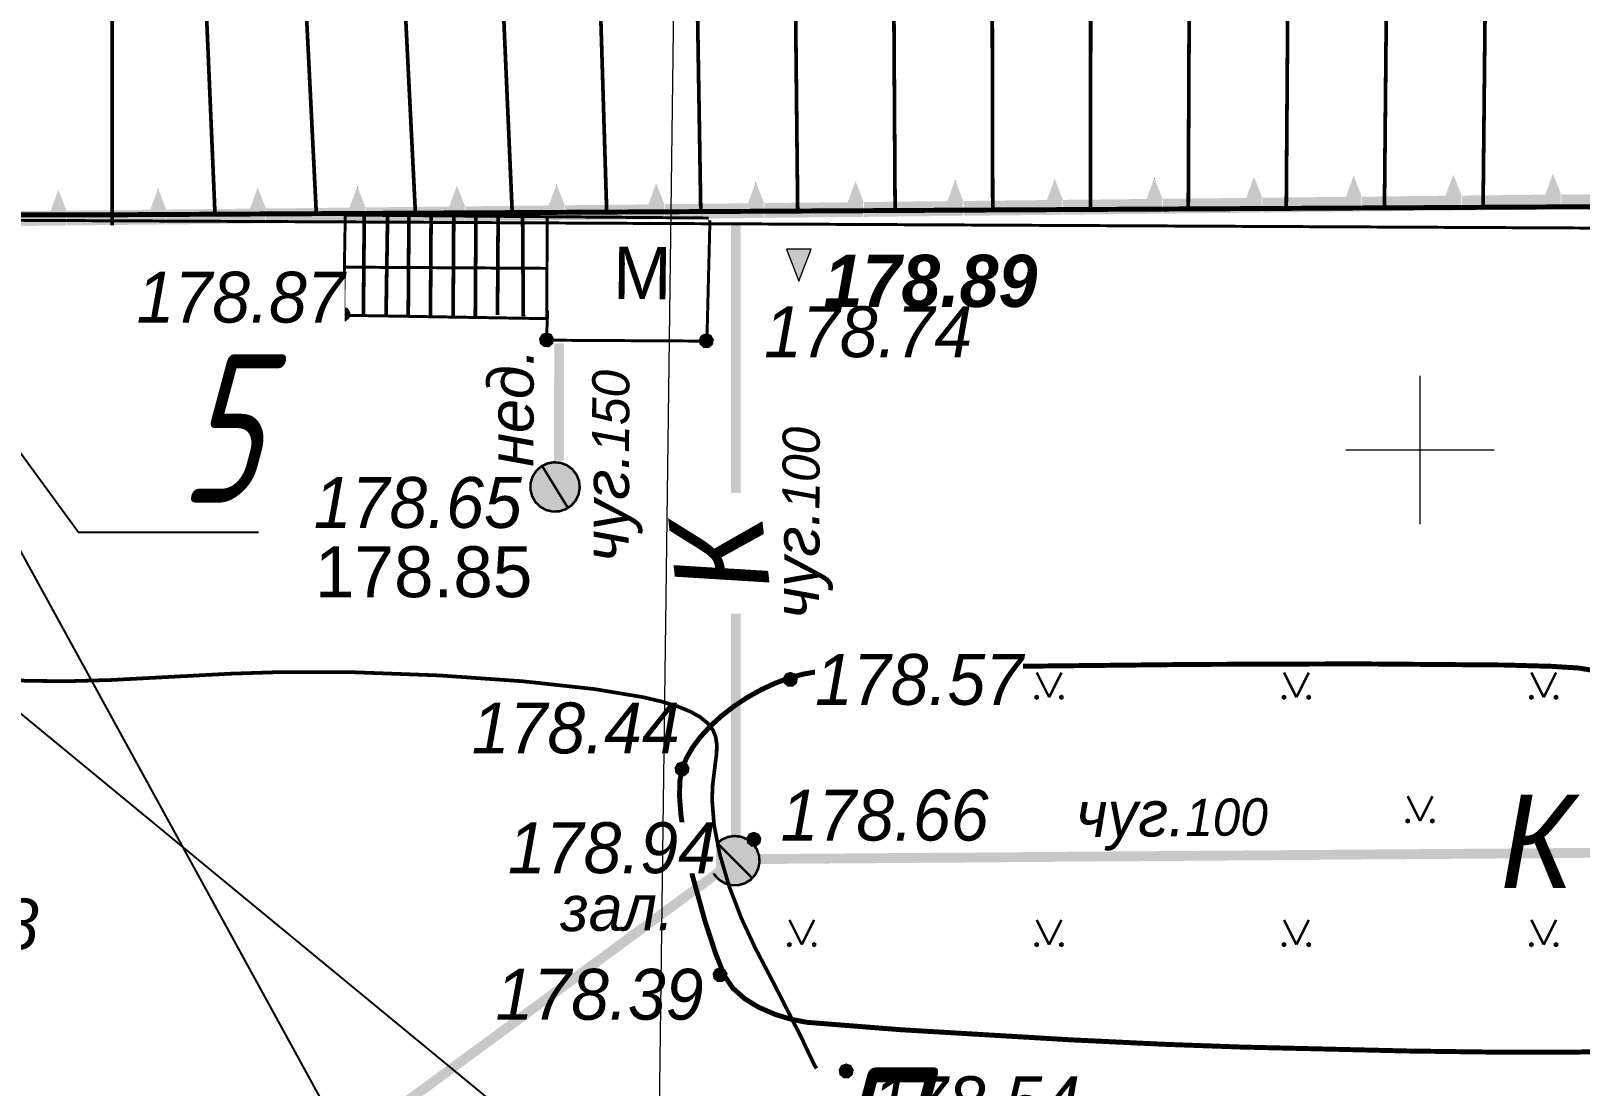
# Model space of a CAD drawing. Header units: millimetres. Extents: x 6735 to 13224, y -12144 to -9633.
# Drawn here: x 12233.6 to 12340.1, y -11862.9 to -11790.4 of the extents above; entities that cross this region are included whole.
import ezdxf
from ezdxf import colors
from ezdxf.entities.mleader import LeaderData, LeaderLine
from ezdxf.math import Vec2, Vec3

# ---------------------------------------------------------------- set-up
doc = ezdxf.new("R2010")
doc.units = ezdxf.units.MM
for name, pattern in [('Cплошная', [0]), ('Cплошная_0.50', [0]), ('Штриховая 1.5-1_0.50', [1.25, 0.75, -0.5])]:
    doc.linetypes.add(name, pattern=pattern)
doc.layers.add('Линия выноска', color=137, linetype='Continuous', lineweight=25)
doc.layers.add('Строительный', color=251, linetype='Continuous', lineweight=13)
doc.styles.add('Simplex', font='simplex.shx', dxfattribs={"width": 0.7, "oblique": 15})
doc.styles.get("Standard").update_dxf_attribs({"font": 'arial.ttf'})
doc.styles.add('БСАМ курсив малоконтрасный (Бм-431)', font='')
doc.styles.get('БСАМ курсив малоконтрасный (Бм-431)').set_extended_font_data('Bm431', italic=True)
doc.linetypes.add('КАБЕЛЬ_ВЫС-', pattern='A,4.5,[131,ltypeshp.shx,S=0.6,R=270,X=-0.6,Y=0.6],1e-08,[131,ltypeshp.shx,S=0.6,R=270,X=-1.2,Y=0.6],-2,9,-2,[131,ltypeshp.shx,S=0.6,R=90,X=0.6,Y=-0.6],1e-08,[131,ltypeshp.shx,S=0.6,R=90,X=1.2,Y=-0.6],4.5', length=22)
doc.linetypes.add('Канализ', pattern='A,5,-1,["К",БСАМ курсив малоконтрасный (Бм-431),S=2,R=0,X=-1,Y=-1],-1,10,-2,10,-2,5', length=36)
doc.linetypes.add('КОНТУР', pattern='A,0,-0.5,[133,ltypeshp.shx,S=0.05,R=0,X=-0.5,Y=0],-0.5', length=1)

# ---------------------------------------------------------------- blocks, each defined once
blk = doc.blocks.new('2014 - 416 газон')
at = {"color": 7, "linetype": 'Continuous', "lineweight": 0, "const_width": 0.1, "flags": 128}
for points in [[(-0.5, 1), (0, 0)], [(0, 0), (0.5, 1)]]:
    blk.add_lwpolyline(points, dxfattribs=at)
for points in [[(-0.5, 0.05), (-0.456699, 0.025), (-0.456699, -0.025), (-0.5, -0.05), (-0.543301, -0.025), (-0.543301, 0.025), (-0.5, 0.05)], [(0.5, 0.05), (0.543301, 0.025), (0.543301, -0.025), (0.5, -0.05), (0.456699, -0.025), (0.456699, 0.025), (0.5, 0.05)]]:
    blk.add_lwpolyline(points, close=True, dxfattribs=at)
blk = doc.blocks.new('48 - 117.1 колодц.смотр.без раздел.по назначен d-2.0')
at = {"true_color": 0xffffff}
blk.add_hatch(color=7, dxfattribs=at).paths.add_polyline_path([(-0.00002, 1), (-0.3827, 0.92388), (-0.70712, 0.70712), (-0.92388, 0.3827), (-1, 0), (-0.92388, -0.38268), (-0.70712, -0.7071), (-0.3827, -0.92386), (0, -0.99998), (0.38268, -0.92386), (0.7071, -0.7071), (0.92386, -0.38268), (0.99998, 0.00002), (0.92386, 0.3827), (0.7071, 0.70712), (0.38268, 0.92388)])
at = {"color": 7, "linetype": 'Continuous', "lineweight": 0, "const_width": 0.1, "flags": 128}
blk.add_lwpolyline([(0, 1), (0.269797, 0.962917), (0.519584, 0.854419), (0.730836, 0.682553), (0.887885, 0.460065), (0.979084, 0.203456), (0.997669, -0.068242), (0.942261, -0.33488), (0.81697, -0.57668), (0.631088, -0.775711), (0.398401, -0.917211), (0.136167, -0.990686), (-0.136167, -0.990686), (-0.398401, -0.917211), (-0.631088, -0.775711), (-0.81697, -0.57668), (-0.942261, -0.33488), (-0.997669, -0.068242), (-0.979084, 0.203456), (-0.887885, 0.460065), (-0.730836, 0.682553), (-0.519584, 0.854419), (-0.269797, 0.962917), (0, 1)], close=True, dxfattribs=at)
at = {"color": 7, "linetype": 'Continuous', "lineweight": 0, "true_color": 0xffffff, "const_width": 0.02, "flags": 128}
blk.add_lwpolyline([(0, 1), (-0.382683, 0.92388), (-0.707107, 0.707107), (-0.92388, 0.382683), (-1, 0), (-0.92388, -0.382683), (-0.707107, -0.707107), (-0.382683, -0.92388), (0, -1), (0.382683, -0.92388), (0.707107, -0.707107), (0.92388, -0.382683), (1, 0), (0.92388, 0.382683), (0.707107, 0.707107), (0.382683, 0.92388), (0, 1)], close=True, dxfattribs=at)
at = {"color": 7, "linetype": 'Continuous', "lineweight": 0, "const_width": 0.1, "flags": 128}
blk.add_lwpolyline([(-0.71, 0.71), (0.71, -0.71)], dxfattribs=at)
blk = doc.blocks.new('118 - 330 отм высот')
blk.add_hatch(color=7).paths.add_polyline_path([(0.098, 0.12), (0.002, 0.155), (-0.095, 0.121), (-0.146, 0.032), (-0.129, -0.069), (-0.05, -0.135), (0.052, -0.136), (0.131, -0.07), (0.149, 0.031)])
at = {"color": 7, "linetype": 'Continuous', "lineweight": 0, "const_width": 0.01, "flags": 128}
blk.add_lwpolyline([(0.098, 0.12), (0.002, 0.155), (-0.095, 0.121), (-0.146, 0.032), (-0.129, -0.069), (-0.05, -0.135), (0.052, -0.136), (0.131, -0.07), (0.149, 0.031), (0.098, 0.12)], close=True, dxfattribs=at)
blk = doc.blocks.new('Крест')
at = {"color": 0, "linetype": 'Continuous', "lineweight": 0, "flags": 128}
for points in [[(0, -1), (0, 1)], [(-1, 0), (1, 0)]]:
    blk.add_lwpolyline(points, dxfattribs=at)
blk = doc.blocks.new('Отметка рельса')
at = {"linetype": 'Continuous', "lineweight": -2}
blk.add_hatch(color=0, dxfattribs=at).paths.add_polyline_path([(-0.65, 0.251), (-0.65, -0.249), (0, 0.001)])
at = {"color": 0, "linetype": 'Continuous', "lineweight": -2, "flags": 128}
blk.add_lwpolyline([(-0.65, 0.251), (-0.65, -0.249), (0, 0.001), (-0.65, 0.251)], dxfattribs=at)
blk = doc.blocks.new('_Oblique')
at = {"color": 0, "lineweight": -2}
blk.add_line((-0.5, -0.5), (0.5, 0.5), dxfattribs=at)
blk = doc.blocks.new('_DotBlank')
at = {"color": 0, "linetype": 'ByBlock', "lineweight": -2}
blk.add_line((-0.5, 0), (-1, 0), dxfattribs=at)
blk.add_circle((0, 0), 0.5, dxfattribs=at)

msp = doc.modelspace()

# ---------------------------------------------------------------- hatches: boundary and pattern name
at = {"layer": 'Строительный'}
for points in [[(12277.11506, -11802.32773), (12277.1469, -11802.32738), (12277.16412, -11802.3272), (12277.1464, -11802.28145), (12277.1147, -11802.29373), (12277.1464, -11802.28145), (12276.62174, -11800.92704), (12276.59004, -11800.93932), (12276.62174, -11800.92704), (12276.58899, -11800.8425), (12276.55808, -11800.92773), (12276.12463, -11802.12269), (12276.06279, -11802.29316), (12276.09476, -11802.30475), (12276.06279, -11802.29316), (12276.05845, -11802.30514), (12270.31509, -11802.36719), (12270.32611, -11803.38713), (12277.12572, -11803.31367)], [(12283.96373, -11802.25374), (12283.99556, -11802.2534), (12284.01279, -11802.25321), (12283.99506, -11802.20746), (12283.4704, -11800.85305), (12283.4387, -11800.86533), (12283.40674, -11800.85374), (12282.97329, -11802.0487), (12282.91146, -11802.21917), (12282.94342, -11802.23076), (12282.91146, -11802.21917), (12282.90711, -11802.23115), (12277.16376, -11802.2932), (12277.17477, -11803.31314), (12283.97438, -11803.23968)], [(12283.40674, -11800.85374), (12283.4387, -11800.86533), (12283.4704, -11800.85305), (12283.43765, -11800.7685)], [(12290.81239, -11802.17975), (12290.84422, -11802.17941), (12290.86145, -11802.17922), (12290.84373, -11802.13347), (12290.81202, -11802.14576), (12290.84373, -11802.13347), (12290.77846, -11801.98588), (12290.54967, -11801.46851), (12290.84373, -11802.13347), (12290.31906, -11800.77906), (12290.28631, -11800.69452), (12290.2554, -11800.77975), (12289.82195, -11801.97472), (12289.76012, -11802.14518), (12289.79208, -11802.15677), (12289.76012, -11802.14518), (12289.75577, -11802.15717), (12284.01242, -11802.21921), (12284.02344, -11803.23915), (12290.82304, -11803.16569)], [(12297.66105, -11802.10577), (12297.69288, -11802.10542), (12297.71011, -11802.10523), (12297.69239, -11802.05948), (12297.62712, -11801.91189), (12297.39834, -11801.39452), (12297.69239, -11802.05948), (12297.16773, -11800.70507), (12297.13602, -11800.71735), (12297.10406, -11800.70576), (12296.67061, -11801.90073), (12296.60878, -11802.07119), (12296.60443, -11802.08318), (12290.86108, -11802.14523), (12290.8721, -11803.16516), (12297.6717, -11803.09171)], [(12297.10406, -11800.70576), (12297.13602, -11800.71735), (12297.16773, -11800.70507), (12297.13497, -11800.62053)], [(12304.50971, -11802.03178), (12304.54154, -11802.03143), (12304.55877, -11802.03125), (12304.54105, -11801.9855), (12304.50935, -11801.99778), (12304.54105, -11801.9855), (12304.01639, -11800.63109), (12303.98364, -11800.54654), (12303.95272, -11800.63177), (12303.98468, -11800.64337), (12303.95272, -11800.63177), (12303.51927, -11801.82674), (12303.45744, -11801.9972), (12303.4894, -11802.0088), (12303.45744, -11801.9972), (12303.4531, -11802.00919), (12297.70974, -11802.07124), (12297.72076, -11803.09118), (12304.52036, -11803.01772)], [(12311.35837, -11801.95779), (12311.39021, -11801.95744), (12311.40743, -11801.95726), (12311.38971, -11801.91151), (12311.35801, -11801.92379), (12311.38971, -11801.91151), (12310.86505, -11800.5571), (12310.83335, -11800.56938), (12310.80138, -11800.55779), (12310.36794, -11801.75275), (12310.30611, -11801.92322), (12310.30176, -11801.9352), (12304.55841, -11801.99725), (12304.56942, -11803.01719), (12311.36903, -11802.94373)], [(12310.80138, -11800.55779), (12310.83335, -11800.56938), (12310.86505, -11800.5571), (12310.8323, -11800.47255)], [(12318.20704, -11801.8838), (12318.23887, -11801.88346), (12318.25609, -11801.88327), (12318.23837, -11801.83752), (12318.20667, -11801.8498), (12318.23837, -11801.83752), (12317.71371, -11800.48311), (12317.68201, -11800.49539), (12317.71371, -11800.48311), (12317.68096, -11800.39857), (12317.65004, -11800.4838), (12317.2166, -11801.67877), (12317.15477, -11801.84923), (12317.18673, -11801.86082), (12317.15477, -11801.84923), (12317.15042, -11801.86121), (12311.40707, -11801.92326), (12311.41809, -11802.9432), (12318.21769, -11802.86974)], [(12325.0557, -11801.80981), (12325.08753, -11801.80947), (12325.10476, -11801.80928), (12325.08703, -11801.76353), (12324.56237, -11800.40912), (12324.52962, -11800.32458), (12324.49871, -11800.40981), (12324.06526, -11801.60478), (12324.00343, -11801.77524), (12323.99908, -11801.78723), (12318.25573, -11801.84927), (12318.26675, -11802.86921), (12325.06635, -11802.79575)], [(12331.90436, -11801.73582), (12331.93619, -11801.73548), (12331.95342, -11801.73529), (12331.9357, -11801.68955), (12331.90399, -11801.70183), (12331.9357, -11801.68955), (12331.87043, -11801.54195), (12331.64164, -11801.02458), (12331.9357, -11801.68955), (12331.41103, -11800.33513), (12331.37829, -11800.25059), (12331.34737, -11800.33582), (12331.37933, -11800.34741), (12331.34737, -11800.33582), (12330.91392, -11801.53079), (12330.85209, -11801.70125), (12330.88405, -11801.71284), (12330.85209, -11801.70125), (12330.84774, -11801.71324), (12325.10439, -11801.77529), (12325.11541, -11802.79522), (12331.91501, -11802.72177)], [(12338.75302, -11801.66184), (12338.78486, -11801.66149), (12338.80208, -11801.66131), (12338.78436, -11801.61556), (12338.2597, -11800.26115), (12338.22695, -11800.1766), (12338.19603, -11800.26183), (12337.76258, -11801.4568), (12337.70075, -11801.62726), (12337.6964, -11801.63925), (12331.95305, -11801.7013), (12331.96407, -11802.72124), (12338.76367, -11802.64778)], [(12345.60168, -11801.58785), (12345.63352, -11801.58751), (12345.65074, -11801.58732), (12345.63302, -11801.54157), (12345.60132, -11801.55385), (12345.63302, -11801.54157), (12345.10836, -11800.18716), (12345.07665, -11800.19944), (12345.10836, -11800.18716), (12345.07561, -11800.10261), (12345.04469, -11800.18785), (12344.61125, -11801.38281), (12344.54941, -11801.55328), (12344.58138, -11801.56487), (12344.54941, -11801.55328), (12344.54506, -11801.56526), (12338.80171, -11801.62731), (12338.81273, -11802.64725), (12345.61233, -11802.57379)], [(12236.0231, -11802.77166), (12236.05493, -11802.77131), (12236.07215, -11802.77112), (12236.05443, -11802.72538), (12235.52977, -11801.37096), (12235.49702, -11801.28642), (12235.4661, -11801.37165), (12235.03266, -11802.56662), (12234.97083, -11802.73708), (12234.96648, -11802.74907), (12229.22312, -11802.81112), (12229.23414, -11803.83105), (12236.03374, -11803.7576)], [(12242.87176, -11802.69767), (12242.90359, -11802.69732), (12242.92082, -11802.69714), (12242.90309, -11802.65139), (12242.37843, -11801.29698), (12242.34673, -11801.30926), (12242.31477, -11801.29766), (12241.88132, -11802.49263), (12241.81949, -11802.6631), (12241.85145, -11802.67469), (12241.81949, -11802.6631), (12241.81514, -11802.67508), (12236.07179, -11802.73713), (12236.0828, -11803.75707), (12242.88241, -11803.68361)], [(12242.31477, -11801.29766), (12242.34673, -11801.30926), (12242.37843, -11801.29698), (12242.34568, -11801.21243)], [(12249.72042, -11802.62368), (12249.75225, -11802.62334), (12249.76948, -11802.62315), (12249.75176, -11802.5774), (12249.72005, -11802.58968), (12249.75176, -11802.5774), (12249.22709, -11801.22299), (12249.19434, -11801.13844), (12249.16343, -11801.22368), (12248.72998, -11802.41864), (12248.66815, -11802.58911), (12248.6638, -11802.60109), (12242.92045, -11802.66314), (12242.93147, -11803.68308), (12249.73107, -11803.60962)], [(12256.56908, -11802.54969), (12256.60091, -11802.54935), (12256.61814, -11802.54916), (12256.60042, -11802.50341), (12256.53515, -11802.35582), (12256.30636, -11801.83844), (12256.60042, -11802.50341), (12256.07576, -11801.149), (12256.04405, -11801.16128), (12256.01209, -11801.14969), (12255.57864, -11802.34466), (12255.51681, -11802.51512), (12255.51246, -11802.5271), (12249.76911, -11802.58915), (12249.78013, -11803.60909), (12256.57973, -11803.53564)], [(12256.01209, -11801.14969), (12256.04405, -11801.16128), (12256.07576, -11801.149), (12256.04301, -11801.06446)], [(12263.41774, -11802.4757), (12263.44957, -11802.47536), (12263.4668, -11802.47518), (12263.44908, -11802.42942), (12263.41738, -11802.44171), (12263.44908, -11802.42942), (12262.92442, -11801.07501), (12262.89167, -11800.99047), (12262.86075, -11801.0757), (12262.42731, -11802.27067), (12262.36547, -11802.44113), (12262.39743, -11802.45272), (12262.36547, -11802.44113), (12262.36112, -11802.45312), (12256.61777, -11802.51516), (12256.62879, -11803.5351), (12263.42839, -11803.46165)], [(12270.2664, -11802.40171), (12270.29824, -11802.40137), (12270.31546, -11802.40118), (12270.29774, -11802.35544), (12270.26604, -11802.36772), (12270.29774, -11802.35544), (12269.77308, -11801.00103), (12269.74138, -11801.01331), (12269.70941, -11801.00171), (12269.27597, -11802.19668), (12269.21413, -11802.36714), (12269.20979, -11802.37913), (12263.46643, -11802.44118), (12263.47745, -11803.46112), (12270.27706, -11803.38766)], [(12269.70941, -11801.00171), (12269.74138, -11801.01331), (12269.77308, -11801.00103), (12269.74033, -11800.91648)]]:
    msp.add_hatch(color=7, dxfattribs=at).paths.add_polyline_path(points)

# ---------------------------------------------------------------- linework, layer by layer
at = {"layer": 'Строительный', "color": 7, "linetype": 'Cплошная', "lineweight": 0, "const_width": 0.255, "flags": 128}
for points in [[(12239.18777, -11803.74676), (12239.19483, -11745.61707)], [(12252.07285, -11779.68494), (12253.22592, -11802.94449)], [(12258.87106, -11779.52911), (12260.03705, -11802.90743)], [(12265.66914, -11779.36779), (12266.69159, -11802.87121)], [(12272.46804, -11779.24627), (12273.18668, -11802.83586)], [(12279.26785, -11779.20165), (12279.65359, -11802.80067)], [(12286.06785, -11779.19341), (12286.3148, -11802.76442)], [(12292.86785, -11779.19291), (12293.01091, -11802.72798)], [(12299.66785, -11779.19419), (12299.72012, -11802.69146)], [(12306.46785, -11779.19438), (12306.43771, -11802.65491)], [(12313.26785, -11779.19126), (12313.16309, -11802.6183)], [(12320.06784, -11779.18245), (12319.89801, -11802.58165)], [(12326.86781, -11779.16455), (12326.64776, -11802.54492)], [(12333.66773, -11779.13149), (12333.4271, -11802.50802)], [(12245.2737, -11779.79001), (12246.26164, -11802.9824)]]:
    msp.add_lwpolyline(points, dxfattribs=at)
at = {"layer": 'Строительный', "color": 7, "linetype": 'Штриховая 1.5-1_0.50', "lineweight": 0, "const_width": 0.204, "flags": 128}
msp.add_lwpolyline([(12211.74951, -11803.29826), (12377.32779, -11804.11392), (12377.58286, -11752.33485), (12212.00458, -11751.51919), (12211.74951, -11803.29826)], close=True, dxfattribs=at)
at = {"layer": 'Строительный', "color": 7, "linetype": 'КОНТУР', "lineweight": 0, "ltscale": 2, "const_width": 0.34, "flags": 128}
msp.add_lwpolyline([(12396.49019, -11802.16482), (12362.89016, -11802.34768), (12290.01559, -11802.74428), (12237.80772, -11803.0284), (12218.63755, -11803.01667)], dxfattribs=at)
at = {"layer": 'Строительный', "color": 7, "linetype": 'Cплошная_0.50', "lineweight": 0, "flags": 128}
for points, const_width in [([(12280.19285, -11803.2443), (12255.21698, -11803.03906), (12255.09983, -11809.92446)], 0.204), ([(12256.52332, -11803.0119), (12256.46235, -11809.89617)], 0.25494), ([(12258.12613, -11803.01942), (12258.01958, -11809.96415)], 0.25494), ([(12259.58983, -11803.04677), (12259.54548, -11809.96019)], 0.25494), ([(12261.11581, -11803.07395), (12261.07154, -11810.01852)], 0.25494), ([(12262.67277, -11803.03878), (12262.62858, -11810.01448)], 0.25494), ([(12264.19883, -11803.0971), (12264.15456, -11810.04166)], 0.25494), ([(12265.72481, -11803.12428), (12265.68014, -11809.91314)], 0.25494), ([(12267.40642, -11803.11992), (12267.45541, -11810.00196)], 0.25494), ([(12269.10203, -11803.26344), (12269.05969, -11810.20216)], 0.204), ([(12280.0792, -11811.4797), (12280.28287, -11803.39206)], 0.204), ([(12269.05061, -11806.70271), (12255.11284, -11806.61819)], 0.204), ([(12254.96483, -11809.92481), (12269.00563, -11810.1584)], 0.204), ([(12269.0476, -11811.64034), (12269.12844, -11809.60239)], 0.204), ([(12280.03011, -11811.70343), (12269.0476, -11811.64034)], 0.204)]:
    msp.add_lwpolyline(points, dxfattribs=dict(at, const_width=const_width))
at = {"layer": 'Строительный', "linetype": 'Канализ', "const_width": 0.68, "flags": 128}
for points in [[(12282.06129, -11822.13046), (12282.06129, -11803.66886)], [(12269.90217, -11819.92504), (12269.92068, -11811.85098)]]:
    msp.add_lwpolyline(points, dxfattribs=at)
at = {"layer": 'Строительный', "color": 7, "linetype": 'КОНТУР', "lineweight": 0, "ltscale": 2, "const_width": 0.34, "flags": 128}
msp.add_lwpolyline([(12281.30151, -11855.36181), (12280.68706, -11853.8284), (12279.9412, -11851.55998), (12279.10441, -11848.53026), (12278.51605, -11845.78652), (12278.29218, -11844.28057), (12278.19126, -11842.99483), (12278.21425, -11841.9424), (12278.36097, -11841.12959), (12278.65321, -11840.38924), (12279.08752, -11839.63314), (12279.65756, -11838.87247), (12280.35256, -11838.12165), (12281.10774, -11837.43819), (12281.94431, -11836.79229), (12282.84312, -11836.19873), (12283.7825, -11835.67185), (12284.76584, -11835.21338), (12285.74504, -11834.84933), (12286.6984, -11834.58772), (12287.60832, -11834.43337), (12292.1416, -11834.23534), (12301.60776, -11834.04947), (12313.45334, -11833.92244), (12324.79659, -11833.88397), (12334.87687, -11833.96367), (12338.08928, -11834.05209), (12339.98943, -11834.17082), (12341.31031, -11834.38368), (12342.75548, -11834.74949), (12344.31086, -11835.26475), (12345.95284, -11835.92171), (12348.84033, -11837.32057), (12351.61536, -11838.95695), (12353.72853, -11840.47227), (12354.50096, -11841.14639), (12355.03459, -11841.72345), (12355.35719, -11842.26359), (12355.5653, -11842.91059), (12355.65898, -11843.66458), (12355.63831, -11844.52613), (12355.36329, -11846.1478), (12354.78668, -11848.06976), (12354.21638, -11849.57097), (12353.43584, -11851.40092), (12353.16763, -11852.01417), (12351.89699, -11854.78591), (12350.83095, -11856.69936), (12349.76333, -11858.17526), (12349.07294, -11858.90289), (12348.36889, -11859.47248), (12347.64951, -11859.88537), (12346.91396, -11860.14202), (12345.91338, -11860.30287), (12344.40263, -11860.42741), (12339.85045, -11860.56756), (12334.72482, -11860.57522), (12328.24302, -11860.48974), (12316.72375, -11860.21625), (12311.50053, -11860.02943), (12305.0601, -11859.72104), (12293.40184, -11859.02791), (12286.95455, -11858.5194), (12285.84496, -11858.30419), (12284.74888, -11857.96948), (12283.63902, -11857.4869), (12282.69138, -11856.91035), (12281.85897, -11856.17218), (12281.30151, -11855.36181)], close=True, dxfattribs=at)

# ---------------------------------------------------------------- block references
at = {"layer": 'Строительный', "xscale": 3.4, "yscale": 3.4, "zscale": 3.4, "rotation": 269.8428054947148}
msp.add_blockref('Отметка рельса', (12286.39165, -11807.59113), dxfattribs=at)
at = {"layer": 'Строительный', "color": 7, "zscale": 3.4}
for name, p, xscale, yscale in [('118 - 330 отм высот', (12255.05267, -11809.87218, 608.1682), 3.4, 3.4), ('118 - 330 отм высот', (12269.0476, -11811.64034, 607.784), 3.4, 3.4), ('118 - 330 отм высот', (12280.03011, -11811.70343, 607.716), 3.4, 3.4), ('118 - 330 отм высот', (12285.80292, -11834.97636, 607.1278), 3.4, 3.4), ('2014 - 416 газон', (12303.59612, -11836.17934), 1.7, 1.7), ('2014 - 416 газон', (12320.59612, -11836.17934), 1.7, 1.7), ('2014 - 416 газон', (12337.59612, -11836.17934), 1.7, 1.7), ('118 - 330 отм высот', (12278.36097, -11841.12959, 606.6994), 3.4, 3.4), ('2014 - 416 газон', (12295.09612, -11844.67934), 1.7, 1.7), ('2014 - 416 газон', (12312.09612, -11844.67934), 1.7, 1.7), ('2014 - 416 газон', (12329.09612, -11844.67934), 1.7, 1.7), ('118 - 330 отм высот', (12283.29486, -11845.96827, 607.4508), 3.4, 3.4), ('2014 - 416 газон', (12286.59612, -11853.17934), 1.7, 1.7), ('2014 - 416 газон', (12303.59612, -11853.17934), 1.7, 1.7), ('2014 - 416 газон', (12320.59612, -11853.17934), 1.7, 1.7), ('2014 - 416 газон', (12337.59612, -11853.17934), 1.7, 1.7), ('118 - 330 отм высот', (12280.97346, -11855.27821, 606.5226), 3.4, 3.4), ('118 - 330 отм высот', (12289.64206, -11861.88531, 607.0428), 3.4, 3.4)]:
    msp.add_blockref(name, p, dxfattribs=dict(at, xscale=xscale, yscale=yscale))
at = {"layer": 'Строительный', "color": 136, "true_color": 0x008080, "xscale": 5.1, "yscale": 5.1, "zscale": 3.4}
msp.add_blockref('Крест', (12329.09612, -11819.17934), dxfattribs=at)
at = {"layer": 'Строительный', "color": 7, "zscale": 3.4}
for p, xscale, yscale, rotation in [((12269.63463, -11821.72552), 1.699999999999459, 1.699999999999459, 346.6283499999836), ((12281.99463, -11847.40998), 1.699999999999766, 1.699999999999766, 0.1485780000101356)]:
    msp.add_blockref('48 - 117.1 колодц.смотр.без раздел.по назначен d-2.0', p, dxfattribs=dict(at, xscale=xscale, yscale=yscale, rotation=rotation))

# ---------------------------------------------------------------- texts
at = {"layer": 'Строительный', "linetype": 'Канализ', "style": 'БСАМ курсив малоконтрасный (Бм-431)'}
msp.add_text('К', height=6.41546, dxfattribs=at).set_placement((12334.62231, -11849.29221))
at = {"layer": 'Строительный', "color": 7, "char_height": 3.4976004, "attachment_point": 4, "bg_fill": 3, "box_fill_scale": 1, "bg_fill_color": 256}
for s, insert, bg_fill_transparency in [('{\\fD431|c1|b0|i1;\\l\\C0;178.74}', (12284.00287, -11811.08354), 4265717), ('{\\C0;178.85}', (12253.13251, -11827.57813), 4266327), ('{\\fD431|c1|b0|i1;\\l\\C0;178.28}', (12219.83219, -11851.78498), 4264052), ('{\\fD431|c1|b0|i1;\\l\\C0;178.54}', (12291.42161, -11864.00263), 4265727)]:
    msp.add_mtext(s, dxfattribs=dict(at, insert=insert, bg_fill_transparency=bg_fill_transparency))

# ---------------------------------------------------------------- next in the draw order: texts
at = {"layer": 'Строительный', "color": 7, "bg_fill": 3, "box_fill_scale": 1, "bg_fill_color": 256}
for s, insert, char_height, attachment_point, rotation, bg_fill_transparency in [('{\\fP131|b0|i0|c204|p34;\\C0;М}', (12273.65324, -11805.19914), 3.5970912, 1, 359.3482822, 4267387), ('{\\fBm431|b0|i1|c204|p18;\\C0;нед.}', (12268.18599, -11820.33399), 3.1368298, 7, 89.7786965, 0), ('{\\fBm431|b0|i1|c204|p18;\\C0;чуг.\\H0.81292x;15\\fBm431|b0|i1|c0|p18;0}', (12275.64272, -11826.88046), 3.1368298, 7, 89.7786965, 0), ('{\\fBm431|b0|i1|c204|p18;\\C0;зал.}', (12270.00934, -11852.3029), 3.1368298, 7, 0.5864498, 0)]:
    msp.add_mtext(s, dxfattribs=dict(at, insert=insert, char_height=char_height, attachment_point=attachment_point, rotation=rotation, bg_fill_transparency=bg_fill_transparency))
at = {"layer": 'Строительный', "color": 7, "insert": (12288.09909, -11807.58767, -608.226), "char_height": 3.5913044, "attachment_point": 4}
msp.add_mtext('{\\fD431|c1|b1|i1;\\l\\C0;178.89}', dxfattribs=at)
at = {"layer": 'Строительный', "color": 7, "char_height": 3.4976004, "attachment_point": 4, "bg_fill": 3, "box_fill_scale": 1, "bg_fill_color": 256}
for s, insert, bg_fill_transparency in [('{\\fD431|c1|b0|i1;\\l\\C0;178.87}', (12240.86814, -11808.70711), 4264422), ('{\\fD431|c1|b0|i1;\\l\\C0;178.65}', (12253.04662, -11822.81713), 4265602), ('{\\fD431|c1|b0|i1;\\l\\C0;178.57}', (12287.50292, -11834.97636), 4265802), ('{\\fD431|c1|b0|i1;\\l\\C0;178.44}', (12263.9029, -11838.31304), 4264542), ('{\\fD431|c1|b0|i1;\\l\\C0;178.66}', (12285.13367, -11844.30407), 4264612), ('{\\fD431|c1|b0|i1;\\l\\C0;178.94}', (12266.39058, -11846.54521), 4265797), ('{\\fD431|c1|b0|i1;\\l\\C0;178.39}', (12265.53766, -11856.61473), 4264607)]:
    msp.add_mtext(s, dxfattribs=dict(at, insert=insert, bg_fill_transparency=bg_fill_transparency))

# ---------------------------------------------------------------- next in the draw order: linework, layer by layer
at = {"layer": 'Строительный', "linetype": 'КАБЕЛЬ_ВЫС-'}
msp.add_lwpolyline([(12278.92425, -11700.13739), (12276.5912, -11880.51681)], dxfattribs=at)
at = {"layer": 'Строительный', "linetype": 'Канализ', "const_width": 0.68, "flags": 128}
msp.add_lwpolyline([(12349.72576, -11804.05058), (12349.72576, -11846.80374), (12282.06129, -11847.3127), (12282.06129, -11830.44077)], dxfattribs=at)
at = {"layer": 'Строительный', "color": 34, "linetype": 'Cплошная_0.50', "lineweight": 0, "true_color": 0xa55200, "const_width": 0.255, "elevation": 606.9, "flags": 128}
msp.add_lwpolyline([(12218.46078, -11832.53954), (12219.79708, -11832.95429), (12222.48012, -11833.63867), (12225.23423, -11834.19851), (12228.01683, -11834.6251), (12230.77553, -11834.91037), (12233.36946, -11835.05052), (12236.11753, -11835.07638), (12239.09859, -11834.99407), (12243.18278, -11834.77958), (12247.35227, -11834.55879), (12250.57377, -11834.45495), (12255.89476, -11834.46462), (12261.67915, -11834.6793), (12267.42043, -11835.08103), (12272.35414, -11835.61745), (12275.63852, -11836.16433), (12276.93936, -11836.46918), (12278.02847, -11836.79846), (12278.91372, -11837.154), (12279.61181, -11837.54179), (12280.13359, -11837.96772), (12280.49139, -11838.44174), (12280.67595, -11838.89784), (12280.75572, -11839.42228), (12280.74015, -11840.03882), (12280.62399, -11840.96048), (12280.47203, -11842.19005), (12280.42898, -11843.20278), (12280.57013, -11844.98479), (12280.96905, -11847.01169), (12281.60448, -11849.17595), (12282.44304, -11851.36359), (12283.39669, -11853.40889), (12284.82648, -11856.14801), (12286.63697, -11859.70162), (12286.83555, -11860.14375), (12287.47722, -11861.47967), (12287.61203, -11861.68869)], dxfattribs=at)
at = {"layer": 'Строительный', "linetype": 'Канализ', "const_width": 0.68}
msp.add_lwpolyline([(12237.17505, -11880.31107), (12281.93391, -11847.43249)], dxfattribs=at)

# ---------------------------------------------------------------- next in the draw order: leaders
at = {"layer": 'Линия выноска'}
ml = msp.add_multileader_mtext('Standard', dxfattribs=at)
ml.set_content('5', color=2, style='Simplex')
ml.set_leader_properties()
ml.set_arrow_properties(name='DOTBLANK')
ml.build(insert=Vec2(0, 0))
ml.multileader.update_dxf_attribs({"text_left_attachment_type": 6, "text_right_attachment_type": 6, "dogleg_length": 1, "arrow_head_size": 5.1})
ctx = ml.context
ctx.base_point, ctx.char_height, ctx.arrow_head_size, ctx.landing_gap_size, ctx.plane_origin = Vec3(12236.99392, -11824.8404), 10.2, 5.1, 6.8, Vec3(12212.67196, -11823.19644)
ctx.left_attachment, ctx.right_attachment = 6, 6
notes = []
notes.append((ctx, [(0, (1, 1, 0), (12236.87264, -11824.8404), (1, 0), 0.12128, [(0, [(12221.17595, -11803.3447)], 0, [])])]))
ctx.mtext.insert, ctx.mtext.flow_direction = Vec3(12243.79392, -11812.6004), 5
ml = msp.add_multileader_mtext('Standard', dxfattribs=at)
ml.set_content('2 Муфты 1КВТп-4х 4х150', color=2, style='Simplex')
ml.set_leader_properties()
ml.set_arrow_properties(name='OBLIQUE')
ml.build(insert=Vec2(0, 0))
ml.multileader.update_dxf_attribs({"text_left_attachment_type": 6, "text_right_attachment_type": 6, "dogleg_length": 1, "arrow_head_size": 3.4})
ctx = ml.context
ctx.base_point, ctx.char_height, ctx.arrow_head_size, ctx.landing_gap_size, ctx.plane_origin = Vec3(12119.32046, -11914.42377), 10.2, 3.4, 6.8, Vec3(12223.28878, -11960.35748)
ctx.left_attachment, ctx.right_attachment, ctx.text_align_type = 6, 6, 2
notes.append((ctx, [(1, (1, 1, 0), (12281.33296, -11914.42377), (-1, 0), 3.4, [(0, [(12221.95258, -11806.23136)], 0, [])])]))
ctx.mtext.insert, ctx.mtext.alignment, ctx.mtext.flow_direction = Vec3(12271.13296, -11900.82377), 3, 5
for ctx, leaders in notes:
    for number, flags, end, landing, length, lines in leaders:
        leader = LeaderData()
        leader.index, (leader.has_last_leader_line, leader.has_dogleg_vector, leader.attachment_direction) = number, flags
        leader.last_leader_point, leader.dogleg_vector, leader.dogleg_length = Vec3(end), Vec3(landing), length
        for number, points, colour, breaks in lines:
            line = LeaderLine()
            line.index, line.vertices, line.color, line.breaks = number, Vec3.list(points), colors.encode_raw_color(colour), breaks
            leader.lines.append(line)
        ctx.leaders.append(leader)

# ---------------------------------------------------------------- next in the draw order: texts
at = {"layer": 'Строительный', "color": 7, "char_height": 3.1368298, "attachment_point": 7, "bg_fill": 3, "box_fill_scale": 1, "bg_fill_color": 256, "bg_fill_transparency": 0}
for insert, rotation in [((12288.72909, -11830.79121), 89.7786965), ((12305.46956, -11846.74565), 0.5864498)]:
    msp.add_mtext('{\\fBm431|b0|i1|c204|p18;\\C0;чуг.\\H0.81292x;10\\fBm431|b0|i1|c0|p18;0}', dxfattribs=dict(at, insert=insert, rotation=rotation))

# ---------------------------------------------------------------- next in the draw order: texts
at = {"layer": 'Строительный', "linetype": 'Канализ', "style": 'БСАМ курсив малоконтрасный (Бм-431)'}
msp.add_text('К', height=6.41546, rotation=96.5882782, dxfattribs=at).set_placement((12284.40523, -11828.55541))

# ---------------------------------------------------------------- next in the draw order: leaders
at = {"layer": 'Линия выноска'}
ml = msp.add_multileader_mtext('Standard', dxfattribs=at)
ml.set_content('По стене в лотке 200х100х3000', color=2, style='Simplex')
ml.set_leader_properties()
ml.set_arrow_properties(name='OBLIQUE')
ml.build(insert=Vec2(0, 0))
ml.multileader.update_dxf_attribs({"text_left_attachment_type": 6, "text_right_attachment_type": 6, "dogleg_length": 1, "arrow_head_size": 3.4})
ctx = ml.context
ctx.base_point, ctx.char_height, ctx.arrow_head_size, ctx.landing_gap_size, ctx.plane_origin = Vec3(12280.81203, -11873.92869), 10.2, 3.4, 6.8, Vec3(12293.08933, -11919.8624)
ctx.left_attachment, ctx.right_attachment = 6, 6
notes = []
notes.append((ctx, [(0, (1, 1, 0), (12277.41203, -11873.92869), (1, 0), 3.4, [(0, [(12221.17595, -11827.66476)], 0, [])])]))
ctx.mtext.insert, ctx.mtext.flow_direction = Vec3(12287.61203, -11861.68869), 5
for ctx, leaders in notes:
    for number, flags, end, landing, length, lines in leaders:
        leader = LeaderData()
        leader.index, (leader.has_last_leader_line, leader.has_dogleg_vector, leader.attachment_direction) = number, flags
        leader.last_leader_point, leader.dogleg_vector, leader.dogleg_length = Vec3(end), Vec3(landing), length
        for number, points, colour, breaks in lines:
            line = LeaderLine()
            line.index, line.vertices, line.color, line.breaks = number, Vec3.list(points), colors.encode_raw_color(colour), breaks
            leader.lines.append(line)
        ctx.leaders.append(leader)

doc.saveas('drawing.dxf')
